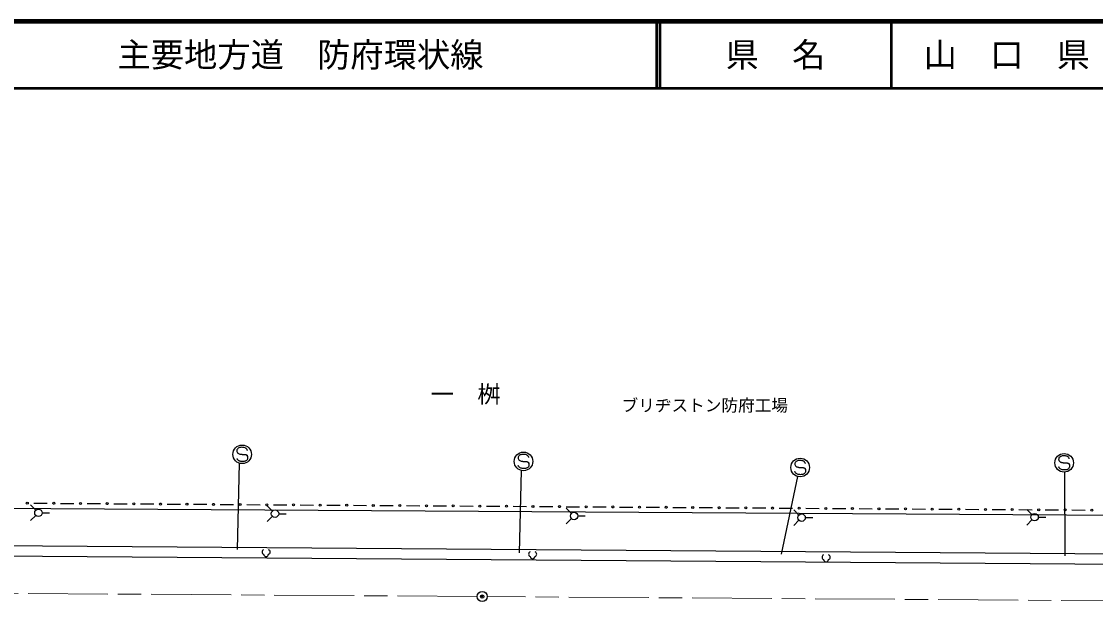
# Model space of a CAD drawing. Units: millimetres, scale not verified. Extents: x 40000 to 680000, y 20000 to 380000.
# Drawn here: x 202302 to 363718, y 292835 to 380000 of the extents above; entities that cross this region are included whole.
import ezdxf
from ezdxf.enums import TextEntityAlignment as Align

# ---------------------------------------------------------------- set-up
doc = ezdxf.new("R2010")
doc.units = ezdxf.units.MM
doc.header["$LTSCALE"] = 1000
doc.header["$PDMODE"] = 32
doc.header["$PDSIZE"] = 500
doc.linetypes.add('CHAIN', pattern=[18.5, 12, -1.5, 3.5, -1.5])
doc.linetypes.add('DASHED', pattern=[7.5, 6, -1.5])
for name, color, linetype, lineweight in [('M-BGD', 7, 'Continuous', 25), ('M-BGD-EXST', 7, 'Continuous', 25), ('M-BMK', 2, 'CHAIN', 13), ('M-BMK-HTXT', 7, 'DASHED', 13), ('M-BMK-SRVR', 3, 'Continuous', 25), ('M-TTL', 2, 'Continuous', 140), ('M-TTL-LINE', 7, 'Continuous', 50)]:
    doc.layers.add(name, color=color, linetype=linetype, lineweight=lineweight)
doc.layers.add('M-OTRS', color=6, linetype='Continuous')
doc.layers.add('M-TTL-TXT', color=7, linetype='Continuous')
doc.styles.add('ＭＳ ゴシック', font='')
doc.styles.get('ＭＳ ゴシック').set_extended_font_data('MS Gothic')

msp = doc.modelspace()

# ---------------------------------------------------------------- linework, layer by layer
at = {"layer": 'M-BGD'}
for p, q in [((161179, 307130), (571139, 304481)), ((204178, 307612), (206177, 307599)), ((208177, 307585), (210177, 307572)), ((212177, 307559), (214177, 307546)), ((216177, 307533), (218177, 307520)), ((220177, 307507), (222177, 307494)), ((224177, 307481), (226177, 307467)), ((228177, 307454), (230177, 307441)), ((232177, 307428), (234177, 307415)), ((236177, 307402), (238177, 307389)), ((240177, 307376), (242177, 307362)), ((244177, 307349), (246177, 307336)), ((248177, 307323), (250177, 307310)), ((252177, 307297), (254176, 307284)), ((256176, 307271), (258176, 307258)), ((260176, 307244), (262176, 307231)), ((264176, 307218), (266176, 307205)), ((268176, 307192), (270176, 307179)), ((272176, 307166), (274176, 307153)), ((276176, 307139), (278176, 307126)), ((280176, 307113), (282176, 307100)), ((284176, 307087), (286176, 307074)), ((288176, 307061), (290176, 307048)), ((292176, 307035), (294176, 307021)), ((296176, 307008), (298176, 306995)), ((300175, 306982), (302175, 306969)), ((304175, 306956), (306175, 306943)), ((308175, 306930), (310175, 306916)), ((312175, 306903), (314175, 306890)), ((316175, 306877), (318175, 306864)), ((320175, 306851), (322175, 306838)), ((324175, 306825), (326175, 306811)), ((328175, 306798), (330175, 306785)), ((332175, 306772), (334175, 306759)), ((336175, 306746), (338175, 306733)), ((340175, 306720), (342175, 306707)), ((344175, 306693), (346174, 306680)), ((348174, 306667), (350174, 306654)), ((352174, 306641), (354174, 306628)), ((356174, 306615), (358174, 306602)), ((360174, 306588), (362174, 306575)), ((512793, 298865), (161181, 301471)), ((512782, 297365), (161178, 299909))]:
    msp.add_line(p, q, dxfattribs=at)
for centre in [(203178, 307618), (207177, 307592), (211177, 307566), (215177, 307540), (219177, 307513), (223177, 307487), (227177, 307461), (231177, 307435), (235177, 307408), (239177, 307382), (243177, 307356), (247177, 307330), (251177, 307303), (255176, 307277), (259176, 307251), (263176, 307225), (267176, 307198), (271176, 307172), (275176, 307146), (279176, 307120), (283176, 307094), (287176, 307067), (291176, 307041), (295176, 307015), (299175, 306989), (303175, 306962), (307175, 306936), (311175, 306910), (315175, 306884), (319175, 306857), (323175, 306831), (327175, 306805), (331175, 306779), (335175, 306752), (339175, 306726), (343175, 306700), (347174, 306674), (351174, 306648), (355174, 306621), (359174, 306595), (363174, 306569)]:
    msp.add_circle(centre, 150, dxfattribs=at)
at = {"layer": 'M-BGD-EXST'}
for p, q in [((234777, 300649), (235082, 313610)), ((277130, 300140), (277436, 312532)), ((316530, 299936), (318990, 311620)), ((359137, 299682), (359087, 312287)), ((204450, 306561), (203664, 307348)), ((240013, 306425), (239227, 307211)), ((284962, 306080), (284175, 306867)), ((204450, 305775), (203664, 304989)), ((205400, 306168), (206512, 306168)), ((240013, 305639), (239227, 304852)), ((240962, 306032), (242074, 306032)), ((284962, 305294), (284175, 304508)), ((285911, 305687), (287023, 305687)), ((319152, 305829), (318365, 306615)), ((320101, 305436), (321213, 305436)), ((354168, 305897), (353382, 306683)), ((354168, 305111), (353382, 304324)), ((355117, 305504), (356229, 305504)), ((319152, 305043), (318365, 304256))]:
    msp.add_line(p, q, dxfattribs=at)
for points in [[(235099, 315003), (235134, 314996), (235170, 314989), (235205, 314983), (235241, 314977), (235276, 314971), (235312, 314966), (235347, 314962), (235383, 314958), (235419, 314955), (235454, 314952), (235484, 314951), (235513, 314951), (235543, 314951), (235572, 314951), (235602, 314952), (235631, 314952), (235661, 314953), (235690, 314953), (235720, 314953), (235750, 314952), (235766, 314952), (235782, 314951), (235799, 314950), (235815, 314949), (235831, 314948), (235848, 314947), (235864, 314945), (235880, 314943), (235896, 314941), (235913, 314938), (235922, 314936), (235932, 314935), (235942, 314933), (235951, 314931), (235961, 314929), (235971, 314926), (235980, 314924), (235990, 314921), (235999, 314919), (236009, 314916), (236017, 314913), (236025, 314910), (236034, 314907), (236042, 314904), (236050, 314901), (236058, 314898), (236067, 314894), (236075, 314891), (236083, 314887), (236091, 314883), (236099, 314879), (236107, 314875), (236115, 314871), (236123, 314867), (236131, 314862), (236139, 314858), (236146, 314853), (236154, 314848), (236161, 314842), (236168, 314837), (236173, 314833), (236178, 314829), (236182, 314824), (236187, 314820), (236191, 314816), (236196, 314811), (236200, 314807), (236205, 314802), (236209, 314797), (236214, 314793)], [(234748, 314196), (234741, 314207), (234735, 314218), (234728, 314229), (234721, 314240), (234715, 314251), (234709, 314262), (234704, 314273), (234699, 314284), (234694, 314296), (234691, 314308), (234690, 314311), (234689, 314315), (234688, 314319), (234687, 314322), (234686, 314326), (234686, 314330), (234685, 314333), (234684, 314337), (234684, 314340), (234683, 314344)], [(277030, 313138), (277023, 313148), (277016, 313159), (277010, 313170), (277003, 313181), (276997, 313192), (276991, 313203), (276985, 313214), (276980, 313226), (276976, 313237), (276972, 313249), (276971, 313253), (276971, 313256), (276970, 313260), (276969, 313263), (276968, 313267), (276967, 313271), (276967, 313274), (276966, 313278), (276965, 313282), (276965, 313285)], [(277381, 313944), (277416, 313937), (277451, 313931), (277487, 313924), (277522, 313918), (277558, 313912), (277594, 313907), (277629, 313903), (277665, 313899), (277700, 313896), (277736, 313894), (277766, 313893), (277795, 313892), (277825, 313892), (277854, 313892), (277884, 313893), (277913, 313893), (277943, 313894), (277972, 313894), (278002, 313894), (278031, 313894), (278048, 313893), (278064, 313893), (278081, 313892), (278097, 313891), (278113, 313889), (278129, 313888), (278146, 313886), (278162, 313884), (278178, 313882), (278194, 313879), (278204, 313878), (278214, 313876), (278224, 313874), (278233, 313872), (278243, 313870), (278252, 313868), (278262, 313865), (278272, 313863), (278281, 313860), (278290, 313857), (278299, 313854), (278307, 313851), (278316, 313848), (278324, 313845), (278332, 313842), (278340, 313839), (278348, 313835), (278357, 313832), (278365, 313828), (278373, 313824), (278381, 313821), (278389, 313816), (278397, 313812), (278405, 313808), (278413, 313804), (278421, 313799), (278428, 313794), (278436, 313789), (278443, 313784), (278450, 313778), (278455, 313774), (278460, 313770), (278464, 313766), (278469, 313761), (278473, 313757), (278478, 313752), (278482, 313748), (278487, 313743), (278491, 313739), (278495, 313734)], [(358627, 313732), (358662, 313725), (358698, 313719), (358733, 313712), (358769, 313706), (358804, 313701), (358840, 313695), (358875, 313691), (358911, 313687), (358947, 313684), (358982, 313682), (359012, 313681), (359041, 313680), (359071, 313680), (359100, 313681), (359130, 313681), (359159, 313682), (359189, 313682), (359218, 313682), (359248, 313682), (359278, 313682), (359294, 313681), (359310, 313681), (359327, 313680), (359343, 313679), (359359, 313678), (359376, 313676), (359392, 313674), (359408, 313672), (359424, 313670), (359441, 313668), (359450, 313666), (359460, 313664), (359470, 313662), (359479, 313660), (359489, 313658), (359499, 313656), (359508, 313653), (359518, 313651), (359527, 313648), (359537, 313645), (359545, 313643), (359553, 313640), (359562, 313637), (359570, 313634), (359578, 313630), (359586, 313627), (359595, 313624), (359603, 313620), (359611, 313616), (359619, 313613), (359627, 313609), (359635, 313605), (359643, 313601), (359651, 313596), (359659, 313592), (359667, 313587), (359674, 313582), (359682, 313577), (359689, 313572), (359696, 313566), (359701, 313562), (359706, 313558), (359710, 313554), (359715, 313550), (359720, 313545), (359724, 313541), (359728, 313536), (359733, 313531), (359737, 313527), (359742, 313522)], [(318606, 312220), (318599, 312231), (318592, 312241), (318586, 312252), (318579, 312263), (318573, 312274), (318567, 312285), (318561, 312296), (318556, 312308), (318552, 312320), (318548, 312331), (318547, 312335), (318547, 312339), (318546, 312342), (318545, 312346), (318544, 312349), (318543, 312353), (318543, 312357), (318542, 312360), (318541, 312364), (318541, 312368)], [(318957, 313026), (318992, 313020), (319027, 313013), (319063, 313007), (319098, 313000), (319134, 312995), (319170, 312990), (319205, 312985), (319241, 312981), (319276, 312978), (319312, 312976), (319342, 312975), (319371, 312974), (319401, 312974), (319430, 312975), (319460, 312975), (319489, 312976), (319519, 312976), (319548, 312976), (319578, 312976), (319607, 312976), (319624, 312976), (319640, 312975), (319657, 312974), (319673, 312973), (319689, 312972), (319705, 312970), (319722, 312968), (319738, 312966), (319754, 312964), (319770, 312962), (319780, 312960), (319790, 312958), (319800, 312956), (319809, 312954), (319819, 312952), (319828, 312950), (319838, 312948), (319848, 312945), (319857, 312942), (319866, 312939), (319875, 312937), (319883, 312934), (319892, 312931), (319900, 312928), (319908, 312925), (319916, 312921), (319924, 312918), (319933, 312914), (319941, 312911), (319949, 312907), (319957, 312903), (319965, 312899), (319973, 312895), (319981, 312890), (319989, 312886), (319997, 312881), (320004, 312876), (320012, 312871), (320019, 312866), (320026, 312860), (320031, 312856), (320036, 312852), (320040, 312848), (320045, 312844), (320049, 312839), (320054, 312835), (320058, 312830), (320063, 312826), (320067, 312821), (320071, 312816)], [(358277, 312926), (358270, 312937), (358263, 312947), (358256, 312958), (358249, 312969), (358243, 312980), (358237, 312991), (358232, 313002), (358227, 313014), (358222, 313025), (358219, 313037), (358218, 313041), (358217, 313044), (358216, 313048), (358215, 313052), (358214, 313055), (358214, 313059), (358213, 313063), (358212, 313066), (358212, 313070), (358211, 313074)]]:
    msp.add_lwpolyline(points, dxfattribs=at)
for centre, radius in [((235471, 314952), 1398), ((277753, 313894), 1398), ((358999, 313682), 1398), ((319329, 312976), 1398), ((204844, 306168), 556), ((240406, 306032), 556), ((285355, 305687), 556), ((319545, 305436), 556), ((354561, 305504), 556)]:
    msp.add_circle(centre, radius, dxfattribs=at)
for centre, radius, start, end in [((235064, 315482), 416, 172.36814, 193.72008), ((235052, 315472), 406, 150.0708, 170.82171), ((235064, 315482), 416, 193.7824, 222.17001), ((235295, 315331), 687, 135.15085, 149.93667), ((235216, 315622), 622, 222.25697, 242.81644), ((235157, 315479), 485, 114.63796, 136.08554), ((235345, 315877), 909, 242.95506, 254.28289), ((235298, 315168), 826, 100.05395, 114.52623), ((235424, 314480), 1526, 90.54544, 100.1869), ((235450, 314250), 1756, 82.47698, 91.3279), ((235553, 315008), 991, 69.27414, 82.6429), ((235697, 315387), 586, 50.33996, 69.2792), ((235705, 315413), 560, 40.39427, 49.36849), ((235593, 315286), 728, 31.07407, 42.21432), ((235854, 314469), 484, 0.82024, 42.03911), ((235992, 315527), 262, 15.48494, 31.07407), ((236107, 315565), 142, 353.24514, 12.74605), ((277439, 314420), 485, 114.63796, 136.08554), ((277580, 314109), 826, 100.05395, 114.52623), ((277706, 313421), 1526, 90.54544, 100.1869), ((277732, 313191), 1756, 82.47698, 91.3279), ((277835, 313949), 991, 69.27414, 82.6429), ((277979, 314328), 586, 50.33996, 69.2792), ((277987, 314354), 560, 40.39427, 49.36849), ((235243, 314582), 627, 217.94831, 228.20445), ((235254, 314611), 656, 229.12381, 248.26742), ((235387, 314947), 1018, 248.31346, 261.14941), ((235492, 315634), 1713, 261.2217, 270.98278), ((235517, 315699), 1778, 270.15164, 279.41634), ((235643, 314931), 999, 279.49367, 291.46503), ((235790, 314558), 599, 291.45807, 309.06252), ((235861, 314464), 480, 309.52638, 337.1503), ((235851, 314458), 488, 338.2637, 2.05452), ((277346, 314423), 416, 172.36814, 193.72008), ((277334, 314413), 406, 150.0708, 170.82171), ((277346, 314424), 416, 193.7824, 222.17001), ((277576, 314272), 687, 135.15085, 149.93667), ((277498, 314563), 622, 222.25697, 242.81644), ((277627, 314819), 909, 242.95506, 254.28289), ((277875, 314227), 728, 31.07407, 42.21432), ((278143, 313405), 480, 309.52638, 337.1503), ((278136, 313410), 484, 0.82024, 42.03911), ((278274, 314468), 262, 15.48494, 31.07407), ((278389, 314507), 142, 353.24514, 12.74605), ((278132, 313399), 488, 338.2637, 2.05452), ((318922, 313506), 416, 172.36814, 193.72008), ((318910, 313496), 406, 150.0708, 170.82171), ((318922, 313506), 416, 193.7824, 222.17001), ((319152, 313354), 687, 135.15085, 149.93667), ((319074, 313645), 622, 222.25697, 242.81644), ((319015, 313503), 485, 114.63796, 136.08554), ((319156, 313191), 826, 100.05395, 114.52623), ((319282, 312503), 1526, 90.54544, 100.1869), ((319308, 312273), 1756, 82.47698, 91.3279), ((319411, 313032), 991, 69.27414, 82.6429), ((319555, 313411), 586, 50.33996, 69.2792), ((319563, 313437), 560, 40.39427, 49.36849), ((319451, 313310), 728, 31.07407, 42.21432), ((319850, 313550), 262, 15.48494, 31.07407), ((319965, 313589), 142, 353.24514, 12.74605), ((358592, 314212), 416, 172.36814, 193.72008), ((358580, 314202), 406, 150.0708, 170.82171), ((358592, 314212), 416, 193.7824, 222.17001), ((358823, 314060), 687, 135.15085, 149.93667), ((358744, 314351), 622, 222.25697, 242.81644), ((358685, 314208), 485, 114.63796, 136.08554), ((358873, 314607), 909, 242.95506, 254.28289), ((358826, 313897), 826, 100.05395, 114.52623), ((358952, 313209), 1526, 90.54544, 100.1869), ((358978, 312979), 1756, 82.47698, 91.3279), ((359081, 313737), 991, 69.27414, 82.6429), ((359225, 314117), 586, 50.33996, 69.2792), ((359234, 314142), 560, 40.39427, 49.36849), ((359121, 314016), 728, 31.07407, 42.21432), ((359382, 313198), 484, 0.82024, 42.03911), ((359520, 314256), 262, 15.48494, 31.07407), ((359635, 314295), 142, 353.24514, 12.74605), ((359379, 313187), 488, 338.2637, 2.05452), ((277525, 313523), 627, 217.94831, 228.20445), ((277536, 313552), 656, 229.12381, 248.26742), ((277669, 313888), 1018, 248.31346, 261.14941), ((277774, 314576), 1713, 261.2217, 270.98278), ((277799, 314640), 1778, 270.15164, 279.41634), ((277925, 313872), 999, 279.49367, 291.46503), ((278072, 313500), 599, 291.45807, 309.06252), ((319101, 312606), 627, 217.94831, 228.20445), ((319112, 312635), 656, 229.12381, 248.26742), ((319203, 313901), 909, 242.95506, 254.28289), ((319245, 312970), 1018, 248.31346, 261.14941), ((319350, 313658), 1713, 261.2217, 270.98278), ((319375, 313723), 1778, 270.15164, 279.41634), ((319501, 312955), 999, 279.49367, 291.46503), ((319648, 312582), 599, 291.45807, 309.06252), ((319719, 312487), 480, 309.52638, 337.1503), ((319712, 312492), 484, 0.82024, 42.03911), ((319708, 312481), 488, 338.2637, 2.05452), ((358771, 313312), 627, 217.94831, 228.20445), ((358782, 313340), 656, 229.12381, 248.26742), ((358915, 313676), 1018, 248.31346, 261.14941), ((359020, 314364), 1713, 261.2217, 270.98278), ((359045, 314429), 1778, 270.15164, 279.41634), ((359171, 313661), 999, 279.49367, 291.46503), ((359318, 313288), 599, 291.45807, 309.06252), ((359389, 313193), 480, 309.52638, 337.1503), ((238821, 300272), 367, 109.56481, 250.43519), ((239307, 300272), 367, 289.56481, 70.43519), ((278876, 299957), 367, 109.56481, 250.43519), ((279363, 299957), 367, 289.56481, 70.43519), ((239064, 299947), 367, 183.27315, 356.72685), ((279119, 299632), 367, 183.27315, 356.72685), ((322979, 299484), 367, 109.56481, 250.43519), ((323222, 299159), 367, 183.27315, 356.72685), ((323466, 299484), 367, 289.56481, 70.43519)]:
    msp.add_arc(centre, radius, start, end, dxfattribs=at)
at = {"layer": 'M-BMK'}
for p, q in [((270802, 293590), (172006, 294256)), ((370572, 292918), (272302, 293580))]:
    msp.add_line(p, q, dxfattribs=at)
at = {"layer": 'M-BMK-SRVR'}
msp.add_circle((271552, 293585), 750, dxfattribs=at)
at = {"layer": 'M-OTRS'}
msp.add_point((271552, 293585), dxfattribs=at)
at = {"layer": 'M-TTL'}
msp.add_line((680000, 380000), (40000, 380000), dxfattribs=at)
at = {"layer": 'M-TTL-LINE'}
for p, q in [((297750, 380000), (297750, 370000)), ((298250, 380000), (298250, 370000)), ((333000, 380000), (333000, 370000)), ((40000, 370000), (680000, 370000))]:
    msp.add_line(p, q, dxfattribs=at)

# ---------------------------------------------------------------- texts
at = {"layer": 'M-BMK-HTXT', "style": 'ＭＳ ゴシック'}
for s, height, p in [('一\u3000桝', 2566, (274312, 321946)), ('ブリヂストン防府工場', 1833, (317497, 320846))]:
    msp.add_text(s, height=height, dxfattribs=at).set_placement(p, align=Align.BOTTOM_RIGHT)
at = {"layer": 'M-TTL-TXT', "style": 'ＭＳ ゴシック'}
msp.add_text('主要地方道\u3000防府環状線', height=3666, dxfattribs=at).set_placement((216734, 375000), align=Align.MIDDLE_LEFT)
for s, p in [('県\u3000名', (315625, 375000)), ('山\u3000口\u3000県', (350375, 375000))]:
    msp.add_text(s, height=3666, dxfattribs=at).set_placement(p, align=Align.MIDDLE_CENTER)

doc.saveas('drawing.dxf')
